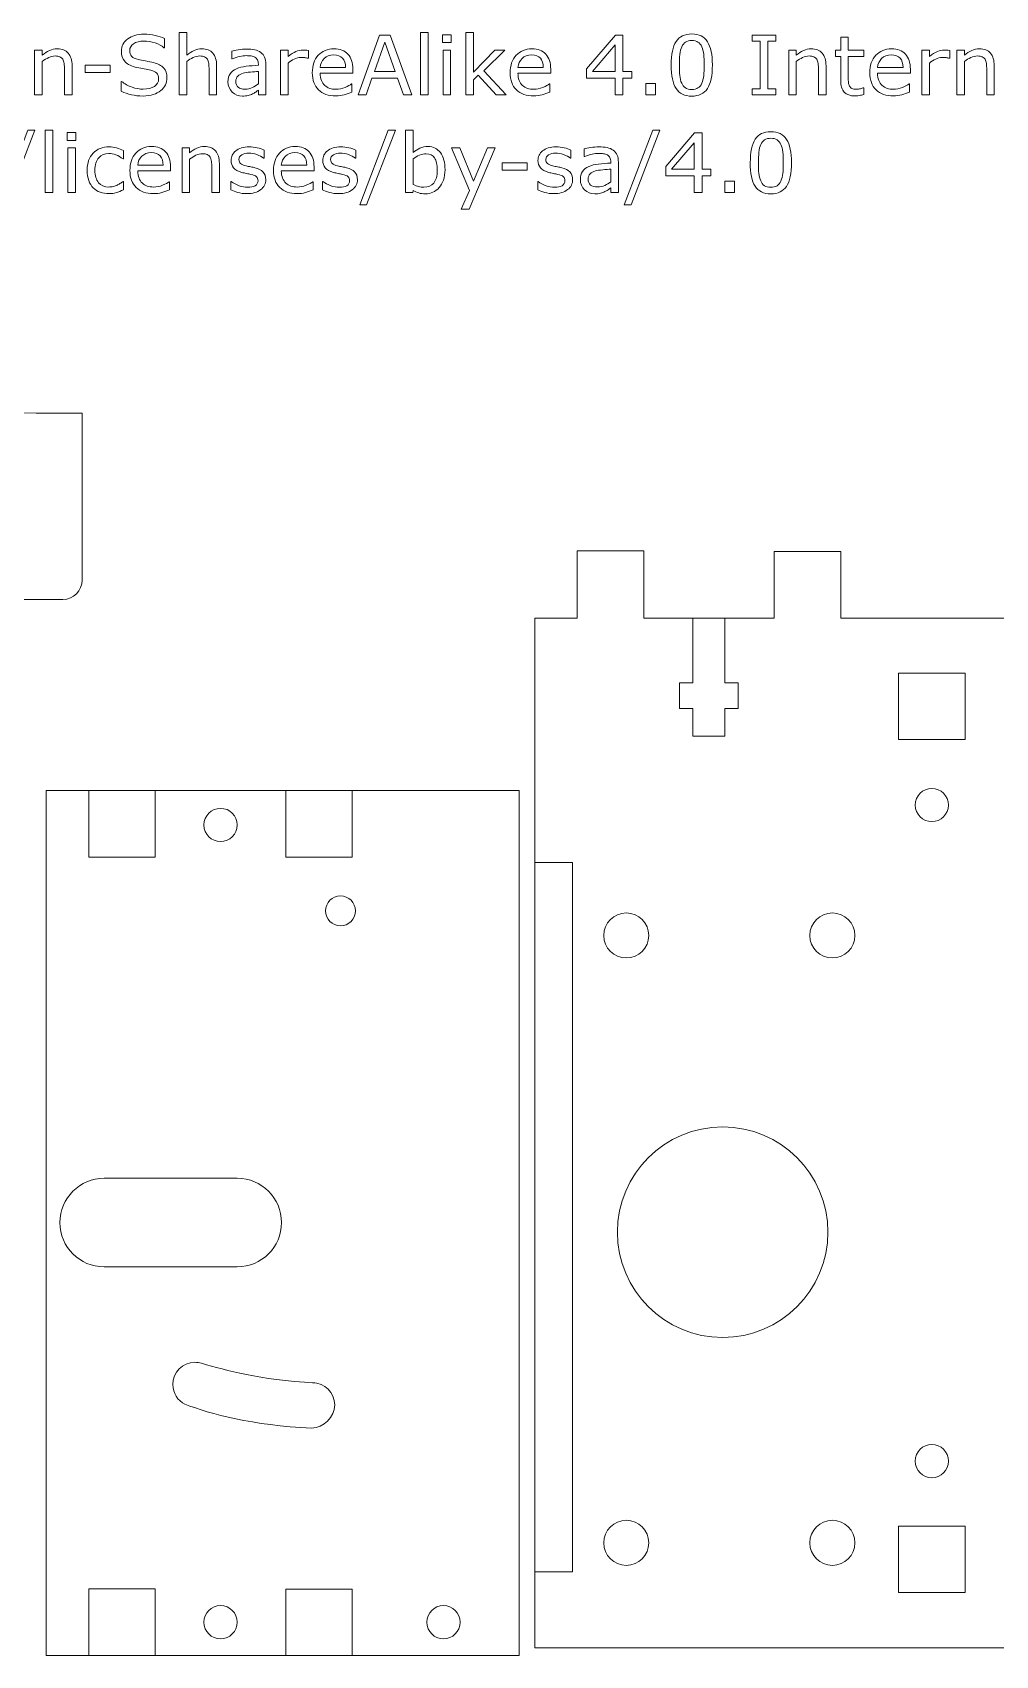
# Model space of a CAD drawing. Header units: inches. Extents: x -130 to 336, y 27 to 301.
# Drawn here: x -11.7 to 75.2, y 127.7 to 274.2 of the extents above; entities that cross this region are included whole.
import ezdxf

# ---------------------------------------------------------------- set-up
doc = ezdxf.new("R2010")
doc.units = ezdxf.units.IN
doc.header["$MEASUREMENT"] = 0
doc.layers.add('Layer 1', color=7, linetype='Continuous')
doc.layers.add('LAYER_1_0', color=7, linetype='Continuous')

# ---------------------------------------------------------------- blocks, each defined once
blk = doc.blocks.new('block 2')
at = {"layer": 'Layer 1', "color": 7, "lineweight": 5}
for points in [[(22.51, 268.53), (21.75, 268.53), (21.22, 270.03), (18.9, 270.03), (18.37, 268.53), (17.65, 268.53), (19.6, 273.92), (20.55, 273.92), (22.51, 268.53)], [(23.97, 268.53), (23.28, 268.53), (23.28, 274.16), (23.97, 274.16), (23.97, 268.53)], [(26.05, 273.25), (25.27, 273.25), (25.27, 273.95), (26.05, 273.95), (26.05, 273.25)], [(31.02, 268.53), (30.12, 268.53), (28.5, 270.3), (28.06, 269.88), (28.06, 268.53), (27.37, 268.53), (27.37, 274.16), (28.06, 274.16), (28.06, 270.57), (30.01, 272.58), (30.89, 272.58), (29, 270.71), (31.02, 268.53)], [(42.36, 270.05), (41.56, 270.05), (41.56, 268.53), (40.86, 268.53), (40.86, 270.05), (38.28, 270.05), (38.28, 270.88), (40.89, 273.92), (41.56, 273.92), (41.56, 270.64), (42.36, 270.64), (42.36, 270.05)], [(55.35, 268.53), (53.22, 268.53), (53.22, 269.08), (53.93, 269.08), (53.93, 273.37), (53.22, 273.37), (53.22, 273.92), (55.35, 273.92), (55.35, 273.37), (54.65, 273.37), (54.65, 269.08), (55.35, 269.08), (55.35, 268.53)], [(21, 270.65), (20.06, 273.29), (19.12, 270.65), (21, 270.65)], [(26, 268.53), (25.32, 268.53), (25.32, 272.58), (26, 272.58), (26, 268.53)], [(40.86, 270.64), (40.86, 273.04), (38.8, 270.64), (40.86, 270.64)], [(-4.71, 270.56), (-6.97, 270.56), (-6.97, 271.21), (-4.71, 271.21), (-4.71, 270.56)], [(44.49, 268.53), (43.63, 268.53), (43.63, 269.57), (44.49, 269.57), (44.49, 268.53)], [(-11.51, 265.34), (-14.1, 258.61), (-14.73, 258.61), (-12.15, 265.34), (-11.51, 265.34)], [(-9.9, 259.71), (-10.58, 259.71), (-10.58, 265.34), (-9.9, 265.34), (-9.9, 259.71)], [(-7.82, 264.43), (-8.59, 264.43), (-8.59, 265.13), (-7.82, 265.13), (-7.82, 264.43)], [(21.02, 265.34), (18.42, 258.61), (17.8, 258.61), (20.38, 265.34), (21.02, 265.34)], [(44.89, 265.34), (42.3, 258.61), (41.67, 258.61), (44.25, 265.34), (44.89, 265.34)], [(49.5, 261.23), (48.7, 261.23), (48.7, 259.71), (48, 259.71), (48, 261.23), (45.42, 261.23), (45.42, 262.06), (48.03, 265.1), (48.7, 265.1), (48.7, 261.82), (49.5, 261.82), (49.5, 261.23)], [(-7.86, 259.71), (-8.55, 259.71), (-8.55, 263.76), (-7.86, 263.76), (-7.86, 259.71)], [(30.04, 263.76), (27.67, 258.22), (26.96, 258.22), (27.7, 259.91), (26.09, 263.76), (26.83, 263.76), (28.07, 260.76), (29.33, 263.76), (30.04, 263.76)], [(48, 261.82), (48, 264.22), (45.93, 261.82), (48, 261.82)], [(32.92, 261.74), (30.66, 261.74), (30.66, 262.39), (32.92, 262.39), (32.92, 261.74)], [(51.63, 259.71), (50.77, 259.71), (50.77, 260.75), (51.63, 260.75), (51.63, 259.71)]]:
    blk.add_lwpolyline(points, dxfattribs=at)
for points, knots in [([(0.4, 270.06), (0.4, 269.86), (0.35, 269.65), (0.26, 269.44), (0.16, 269.24), (0.02, 269.06), (-0.15, 268.92), (-0.35, 268.77), (-0.57, 268.65), (-0.83, 268.56), (-1.08, 268.47), (-1.39, 268.43), (-1.75, 268.43), (-2.14, 268.43), (-2.49, 268.47), (-2.8, 268.54), (-3.11, 268.61), (-3.42, 268.72), (-3.74, 268.86), (-3.74, 268.86), (-3.74, 269.75), (-3.74, 269.75), (-3.74, 269.75), (-3.69, 269.75), (-3.69, 269.75), (-3.42, 269.53), (-3.11, 269.35), (-2.75, 269.23), (-2.4, 269.11), (-2.06, 269.05), (-1.75, 269.05), (-1.31, 269.05), (-0.96, 269.13), (-0.72, 269.3), (-0.47, 269.46), (-0.35, 269.69), (-0.35, 269.96), (-0.35, 270.2), (-0.41, 270.38), (-0.52, 270.49), (-0.64, 270.6), (-0.82, 270.69), (-1.05, 270.76), (-1.23, 270.8), (-1.43, 270.84), (-1.64, 270.87), (-1.85, 270.91), (-2.07, 270.95), (-2.31, 270.99), (-2.78, 271.1), (-3.14, 271.27), (-3.37, 271.51), (-3.6, 271.76), (-3.71, 272.08), (-3.71, 272.47), (-3.71, 272.92), (-3.52, 273.29), (-3.14, 273.58), (-2.76, 273.87), (-2.28, 274.01), (-1.69, 274.01), (-1.32, 274.01), (-0.97, 273.97), (-0.66, 273.9), (-0.34, 273.83), (-0.06, 273.74), (0.18, 273.63), (0.18, 273.63), (0.18, 272.79), (0.18, 272.79), (0.18, 272.79), (0.13, 272.79), (0.13, 272.79), (-0.07, 272.96), (-0.34, 273.1), (-0.67, 273.22), (-1.01, 273.33), (-1.35, 273.39), (-1.69, 273.39), (-2.08, 273.39), (-2.38, 273.31), (-2.61, 273.15), (-2.84, 272.99), (-2.96, 272.79), (-2.96, 272.54), (-2.96, 272.31), (-2.9, 272.14), (-2.79, 272.01), (-2.67, 271.88), (-2.47, 271.78), (-2.18, 271.72), (-2.03, 271.68), (-1.81, 271.64), (-1.52, 271.59), (-1.24, 271.55), (-1, 271.5), (-0.8, 271.45), (-0.4, 271.34), (-0.1, 271.18), (0.1, 270.97), (0.3, 270.75), (0.4, 270.45), (0.4, 270.06)], [0, 0, 0, 0, 1, 1, 1, 2, 2, 2, 3, 3, 3, 4, 4, 4, 5, 5, 5, 6, 6, 6, 7, 7, 7, 8, 8, 8, 9, 9, 9, 10, 10, 10, 11, 11, 11, 12, 12, 12, 13, 13, 13, 14, 14, 14, 15, 15, 15, 16, 16, 16, 17, 17, 17, 18, 18, 18, 19, 19, 19, 20, 20, 20, 21, 21, 21, 22, 22, 22, 23, 23, 23, 24, 24, 24, 25, 25, 25, 26, 26, 26, 27, 27, 27, 28, 28, 28, 29, 29, 29, 30, 30, 30, 31, 31, 31, 32, 32, 32, 33, 33, 33, 34, 34, 34, 34]), ([(4.88, 268.53), (4.88, 268.53), (4.2, 268.53), (4.2, 268.53), (4.2, 268.53), (4.2, 270.83), (4.2, 270.83), (4.2, 271.02), (4.19, 271.19), (4.17, 271.35), (4.14, 271.52), (4.11, 271.64), (4.05, 271.74), (3.99, 271.84), (3.9, 271.91), (3.79, 271.96), (3.68, 272.01), (3.53, 272.04), (3.35, 272.04), (3.17, 272.04), (2.97, 271.99), (2.77, 271.9), (2.57, 271.81), (2.38, 271.69), (2.19, 271.55), (2.19, 271.55), (2.19, 268.53), (2.19, 268.53), (2.19, 268.53), (1.51, 268.53), (1.51, 268.53), (1.51, 268.53), (1.51, 274.16), (1.51, 274.16), (1.51, 274.16), (2.19, 274.16), (2.19, 274.16), (2.19, 274.16), (2.19, 272.12), (2.19, 272.12), (2.4, 272.3), (2.62, 272.44), (2.85, 272.54), (3.07, 272.64), (3.31, 272.69), (3.54, 272.69), (3.98, 272.69), (4.31, 272.55), (4.54, 272.29), (4.77, 272.03), (4.88, 271.65), (4.88, 271.15), (4.88, 271.15), (4.88, 268.53), (4.88, 268.53)], [0, 0, 0, 0, 1, 1, 1, 2, 2, 2, 3, 3, 3, 4, 4, 4, 5, 5, 5, 6, 6, 6, 7, 7, 7, 8, 8, 8, 9, 9, 9, 10, 10, 10, 11, 11, 11, 12, 12, 12, 13, 13, 13, 14, 14, 14, 15, 15, 15, 16, 16, 16, 17, 17, 17, 18, 18, 18, 18]), ([(49.63, 271.23), (49.63, 270.26), (49.48, 269.55), (49.18, 269.1), (48.88, 268.65), (48.41, 268.42), (47.77, 268.42), (47.13, 268.42), (46.65, 268.65), (46.36, 269.11), (46.06, 269.57), (45.91, 270.27), (45.91, 271.22), (45.91, 272.18), (46.06, 272.89), (46.36, 273.35), (46.66, 273.8), (47.13, 274.03), (47.77, 274.03), (48.42, 274.03), (48.89, 273.8), (49.19, 273.33), (49.49, 272.87), (49.63, 272.17), (49.63, 271.23)], [0, 0, 0, 0, 1, 1, 1, 2, 2, 2, 3, 3, 3, 4, 4, 4, 5, 5, 5, 6, 6, 6, 7, 7, 7, 8, 8, 8, 8]), ([(-8.16, 268.53), (-8.16, 268.53), (-8.85, 268.53), (-8.85, 268.53), (-8.85, 268.53), (-8.85, 270.83), (-8.85, 270.83), (-8.85, 271.02), (-8.86, 271.19), (-8.88, 271.35), (-8.9, 271.52), (-8.94, 271.64), (-9, 271.74), (-9.06, 271.84), (-9.14, 271.91), (-9.26, 271.96), (-9.37, 272.01), (-9.51, 272.04), (-9.69, 272.04), (-9.88, 272.04), (-10.07, 271.99), (-10.27, 271.9), (-10.47, 271.81), (-10.67, 271.69), (-10.85, 271.55), (-10.85, 271.55), (-10.85, 268.53), (-10.85, 268.53), (-10.85, 268.53), (-11.54, 268.53), (-11.54, 268.53), (-11.54, 268.53), (-11.54, 272.58), (-11.54, 272.58), (-11.54, 272.58), (-10.85, 272.58), (-10.85, 272.58), (-10.85, 272.58), (-10.85, 272.12), (-10.85, 272.12), (-10.64, 272.3), (-10.42, 272.44), (-10.2, 272.54), (-9.97, 272.64), (-9.74, 272.69), (-9.5, 272.69), (-9.06, 272.69), (-8.73, 272.55), (-8.5, 272.29), (-8.28, 272.03), (-8.16, 271.65), (-8.16, 271.15), (-8.16, 271.15), (-8.16, 268.53), (-8.16, 268.53)], [0, 0, 0, 0, 1, 1, 1, 2, 2, 2, 3, 3, 3, 4, 4, 4, 5, 5, 5, 6, 6, 6, 7, 7, 7, 8, 8, 8, 9, 9, 9, 10, 10, 10, 11, 11, 11, 12, 12, 12, 13, 13, 13, 14, 14, 14, 15, 15, 15, 16, 16, 16, 17, 17, 17, 18, 18, 18, 18]), ([(9.34, 268.53), (9.34, 268.53), (8.65, 268.53), (8.65, 268.53), (8.65, 268.53), (8.65, 268.96), (8.65, 268.96), (8.59, 268.92), (8.51, 268.86), (8.41, 268.79), (8.31, 268.72), (8.21, 268.66), (8.11, 268.62), (8, 268.56), (7.87, 268.51), (7.73, 268.48), (7.58, 268.44), (7.41, 268.42), (7.21, 268.42), (6.85, 268.42), (6.54, 268.54), (6.29, 268.78), (6.04, 269.02), (5.91, 269.33), (5.91, 269.7), (5.91, 270.01), (5.98, 270.26), (6.11, 270.44), (6.24, 270.63), (6.42, 270.78), (6.67, 270.89), (6.91, 271), (7.21, 271.07), (7.55, 271.11), (7.89, 271.15), (8.26, 271.18), (8.65, 271.2), (8.65, 271.2), (8.65, 271.3), (8.65, 271.3), (8.65, 271.46), (8.63, 271.59), (8.57, 271.69), (8.52, 271.79), (8.44, 271.87), (8.34, 271.93), (8.24, 271.98), (8.13, 272.02), (7.99, 272.04), (7.86, 272.06), (7.72, 272.07), (7.57, 272.07), (7.39, 272.07), (7.2, 272.05), (6.98, 272), (6.76, 271.95), (6.53, 271.88), (6.3, 271.79), (6.3, 271.79), (6.26, 271.79), (6.26, 271.79), (6.26, 271.79), (6.26, 272.48), (6.26, 272.48), (6.4, 272.52), (6.59, 272.56), (6.84, 272.6), (7.09, 272.64), (7.34, 272.66), (7.58, 272.66), (7.86, 272.66), (8.11, 272.64), (8.32, 272.59), (8.53, 272.55), (8.72, 272.47), (8.87, 272.35), (9.02, 272.24), (9.14, 272.1), (9.22, 271.92), (9.3, 271.75), (9.34, 271.53), (9.34, 271.27), (9.34, 271.27), (9.34, 268.53), (9.34, 268.53)], [0, 0, 0, 0, 1, 1, 1, 2, 2, 2, 3, 3, 3, 4, 4, 4, 5, 5, 5, 6, 6, 6, 7, 7, 7, 8, 8, 8, 9, 9, 9, 10, 10, 10, 11, 11, 11, 12, 12, 12, 13, 13, 13, 14, 14, 14, 15, 15, 15, 16, 16, 16, 17, 17, 17, 18, 18, 18, 19, 19, 19, 20, 20, 20, 21, 21, 21, 22, 22, 22, 23, 23, 23, 24, 24, 24, 25, 25, 25, 26, 26, 26, 27, 27, 27, 28, 28, 28, 28]), ([(13.17, 271.84), (13.17, 271.84), (13.13, 271.84), (13.13, 271.84), (13.03, 271.86), (12.93, 271.88), (12.84, 271.89), (12.74, 271.9), (12.63, 271.9), (12.5, 271.9), (12.29, 271.9), (12.09, 271.86), (11.89, 271.76), (11.7, 271.67), (11.51, 271.55), (11.33, 271.4), (11.33, 271.4), (11.33, 268.53), (11.33, 268.53), (11.33, 268.53), (10.65, 268.53), (10.65, 268.53), (10.65, 268.53), (10.65, 272.58), (10.65, 272.58), (10.65, 272.58), (11.33, 272.58), (11.33, 272.58), (11.33, 272.58), (11.33, 271.98), (11.33, 271.98), (11.6, 272.2), (11.84, 272.35), (12.04, 272.44), (12.25, 272.53), (12.46, 272.58), (12.68, 272.58), (12.79, 272.58), (12.88, 272.57), (12.93, 272.57), (12.98, 272.56), (13.06, 272.55), (13.17, 272.53), (13.17, 272.53), (13.17, 271.84), (13.17, 271.84)], [0, 0, 0, 0, 1, 1, 1, 2, 2, 2, 3, 3, 3, 4, 4, 4, 5, 5, 5, 6, 6, 6, 7, 7, 7, 8, 8, 8, 9, 9, 9, 10, 10, 10, 11, 11, 11, 12, 12, 12, 13, 13, 13, 14, 14, 14, 15, 15, 15, 15]), ([(17.18, 270.49), (17.18, 270.49), (14.23, 270.49), (14.23, 270.49), (14.23, 270.24), (14.26, 270.03), (14.34, 269.84), (14.41, 269.66), (14.51, 269.5), (14.64, 269.39), (14.77, 269.27), (14.92, 269.18), (15.09, 269.12), (15.26, 269.07), (15.45, 269.04), (15.65, 269.04), (15.93, 269.04), (16.2, 269.09), (16.48, 269.2), (16.75, 269.31), (16.95, 269.42), (17.07, 269.52), (17.07, 269.52), (17.1, 269.52), (17.1, 269.52), (17.1, 269.52), (17.1, 268.78), (17.1, 268.78), (16.87, 268.69), (16.64, 268.6), (16.4, 268.54), (16.16, 268.47), (15.91, 268.44), (15.65, 268.44), (14.98, 268.44), (14.46, 268.62), (14.08, 268.99), (13.71, 269.35), (13.52, 269.86), (13.52, 270.53), (13.52, 271.19), (13.7, 271.72), (14.06, 272.1), (14.42, 272.49), (14.89, 272.69), (15.48, 272.69), (16.02, 272.69), (16.44, 272.53), (16.74, 272.21), (17.03, 271.89), (17.18, 271.44), (17.18, 270.86), (17.18, 270.86), (17.18, 270.49), (17.18, 270.49)], [0, 0, 0, 0, 1, 1, 1, 2, 2, 2, 3, 3, 3, 4, 4, 4, 5, 5, 5, 6, 6, 6, 7, 7, 7, 8, 8, 8, 9, 9, 9, 10, 10, 10, 11, 11, 11, 12, 12, 12, 13, 13, 13, 14, 14, 14, 15, 15, 15, 16, 16, 16, 17, 17, 17, 18, 18, 18, 18]), ([(35.04, 270.49), (35.04, 270.49), (32.08, 270.49), (32.08, 270.49), (32.08, 270.24), (32.12, 270.03), (32.19, 269.84), (32.27, 269.66), (32.37, 269.5), (32.5, 269.39), (32.62, 269.27), (32.77, 269.18), (32.94, 269.12), (33.11, 269.07), (33.3, 269.04), (33.51, 269.04), (33.78, 269.04), (34.06, 269.09), (34.33, 269.2), (34.61, 269.31), (34.81, 269.42), (34.92, 269.52), (34.92, 269.52), (34.96, 269.52), (34.96, 269.52), (34.96, 269.52), (34.96, 268.78), (34.96, 268.78), (34.73, 268.69), (34.5, 268.6), (34.26, 268.54), (34.02, 268.47), (33.77, 268.44), (33.51, 268.44), (32.84, 268.44), (32.31, 268.62), (31.94, 268.99), (31.56, 269.35), (31.38, 269.86), (31.38, 270.53), (31.38, 271.19), (31.56, 271.72), (31.92, 272.1), (32.28, 272.49), (32.75, 272.69), (33.34, 272.69), (33.88, 272.69), (34.3, 272.53), (34.59, 272.21), (34.89, 271.89), (35.04, 271.44), (35.04, 270.86), (35.04, 270.86), (35.04, 270.49), (35.04, 270.49)], [0, 0, 0, 0, 1, 1, 1, 2, 2, 2, 3, 3, 3, 4, 4, 4, 5, 5, 5, 6, 6, 6, 7, 7, 7, 8, 8, 8, 9, 9, 9, 10, 10, 10, 11, 11, 11, 12, 12, 12, 13, 13, 13, 14, 14, 14, 15, 15, 15, 16, 16, 16, 17, 17, 17, 18, 18, 18, 18]), ([(48.68, 269.58), (48.76, 269.78), (48.82, 270.01), (48.85, 270.27), (48.88, 270.54), (48.9, 270.86), (48.9, 271.23), (48.9, 271.6), (48.88, 271.92), (48.85, 272.19), (48.82, 272.46), (48.76, 272.69), (48.68, 272.87), (48.59, 273.06), (48.48, 273.2), (48.33, 273.29), (48.19, 273.39), (48, 273.44), (47.77, 273.44), (47.55, 273.44), (47.36, 273.39), (47.21, 273.29), (47.06, 273.2), (46.95, 273.06), (46.86, 272.87), (46.78, 272.69), (46.72, 272.46), (46.69, 272.17), (46.66, 271.88), (46.65, 271.56), (46.65, 271.22), (46.65, 270.84), (46.66, 270.53), (46.69, 270.28), (46.71, 270.02), (46.77, 269.8), (46.86, 269.59), (46.94, 269.41), (47.05, 269.26), (47.19, 269.16), (47.34, 269.06), (47.53, 269.02), (47.77, 269.02), (48, 269.02), (48.19, 269.06), (48.33, 269.16), (48.48, 269.25), (48.6, 269.39), (48.68, 269.58)], [0, 0, 0, 0, 1, 1, 1, 2, 2, 2, 3, 3, 3, 4, 4, 4, 5, 5, 5, 6, 6, 6, 7, 7, 7, 8, 8, 8, 9, 9, 9, 10, 10, 10, 11, 11, 11, 12, 12, 12, 13, 13, 13, 14, 14, 14, 15, 15, 15, 16, 16, 16, 16]), ([(59.89, 268.53), (59.89, 268.53), (59.21, 268.53), (59.21, 268.53), (59.21, 268.53), (59.21, 270.83), (59.21, 270.83), (59.21, 271.02), (59.2, 271.19), (59.18, 271.35), (59.15, 271.52), (59.11, 271.64), (59.06, 271.74), (59, 271.84), (58.91, 271.91), (58.8, 271.96), (58.69, 272.01), (58.54, 272.04), (58.36, 272.04), (58.17, 272.04), (57.98, 271.99), (57.78, 271.9), (57.58, 271.81), (57.39, 271.69), (57.2, 271.55), (57.2, 271.55), (57.2, 268.53), (57.2, 268.53), (57.2, 268.53), (56.52, 268.53), (56.52, 268.53), (56.52, 268.53), (56.52, 272.58), (56.52, 272.58), (56.52, 272.58), (57.2, 272.58), (57.2, 272.58), (57.2, 272.58), (57.2, 272.12), (57.2, 272.12), (57.41, 272.3), (57.63, 272.44), (57.86, 272.54), (58.08, 272.64), (58.32, 272.69), (58.55, 272.69), (58.99, 272.69), (59.32, 272.55), (59.55, 272.29), (59.78, 272.03), (59.89, 271.65), (59.89, 271.15), (59.89, 271.15), (59.89, 268.53), (59.89, 268.53)], [0, 0, 0, 0, 1, 1, 1, 2, 2, 2, 3, 3, 3, 4, 4, 4, 5, 5, 5, 6, 6, 6, 7, 7, 7, 8, 8, 8, 9, 9, 9, 10, 10, 10, 11, 11, 11, 12, 12, 12, 13, 13, 13, 14, 14, 14, 15, 15, 15, 16, 16, 16, 17, 17, 17, 18, 18, 18, 18]), ([(63.3, 268.56), (63.17, 268.52), (63.03, 268.5), (62.88, 268.47), (62.73, 268.45), (62.6, 268.44), (62.48, 268.44), (62.07, 268.44), (61.75, 268.55), (61.54, 268.78), (61.32, 269), (61.22, 269.36), (61.22, 269.85), (61.22, 269.85), (61.22, 272), (61.22, 272), (61.22, 272), (60.75, 272), (60.75, 272), (60.75, 272), (60.75, 272.58), (60.75, 272.58), (60.75, 272.58), (61.22, 272.58), (61.22, 272.58), (61.22, 272.58), (61.22, 273.73), (61.22, 273.73), (61.22, 273.73), (61.9, 273.73), (61.9, 273.73), (61.9, 273.73), (61.9, 272.58), (61.9, 272.58), (61.9, 272.58), (63.3, 272.58), (63.3, 272.58), (63.3, 272.58), (63.3, 272), (63.3, 272), (63.3, 272), (61.9, 272), (61.9, 272), (61.9, 272), (61.9, 270.15), (61.9, 270.15), (61.9, 269.94), (61.9, 269.77), (61.91, 269.65), (61.92, 269.53), (61.96, 269.42), (62.02, 269.32), (62.07, 269.22), (62.14, 269.15), (62.23, 269.1), (62.33, 269.06), (62.47, 269.04), (62.66, 269.04), (62.77, 269.04), (62.88, 269.05), (63, 269.09), (63.12, 269.12), (63.21, 269.15), (63.26, 269.17), (63.26, 269.17), (63.3, 269.17), (63.3, 269.17), (63.3, 269.17), (63.3, 268.56), (63.3, 268.56)], [0, 0, 0, 0, 1, 1, 1, 2, 2, 2, 3, 3, 3, 4, 4, 4, 5, 5, 5, 6, 6, 6, 7, 7, 7, 8, 8, 8, 9, 9, 9, 10, 10, 10, 11, 11, 11, 12, 12, 12, 13, 13, 13, 14, 14, 14, 15, 15, 15, 16, 16, 16, 17, 17, 17, 18, 18, 18, 19, 19, 19, 20, 20, 20, 21, 21, 21, 22, 22, 22, 23, 23, 23, 23]), ([(67.5, 270.49), (67.5, 270.49), (64.54, 270.49), (64.54, 270.49), (64.54, 270.24), (64.58, 270.03), (64.65, 269.84), (64.73, 269.66), (64.83, 269.5), (64.96, 269.39), (65.08, 269.27), (65.23, 269.18), (65.4, 269.12), (65.58, 269.07), (65.76, 269.04), (65.97, 269.04), (66.24, 269.04), (66.52, 269.09), (66.79, 269.2), (67.07, 269.31), (67.27, 269.42), (67.39, 269.52), (67.39, 269.52), (67.42, 269.52), (67.42, 269.52), (67.42, 269.52), (67.42, 268.78), (67.42, 268.78), (67.19, 268.69), (66.96, 268.6), (66.72, 268.54), (66.48, 268.47), (66.23, 268.44), (65.97, 268.44), (65.3, 268.44), (64.78, 268.62), (64.4, 268.99), (64.03, 269.35), (63.84, 269.86), (63.84, 270.53), (63.84, 271.19), (64.02, 271.72), (64.38, 272.1), (64.74, 272.49), (65.21, 272.69), (65.8, 272.69), (66.34, 272.69), (66.76, 272.53), (67.06, 272.21), (67.35, 271.89), (67.5, 271.44), (67.5, 270.86), (67.5, 270.86), (67.5, 270.49), (67.5, 270.49)], [0, 0, 0, 0, 1, 1, 1, 2, 2, 2, 3, 3, 3, 4, 4, 4, 5, 5, 5, 6, 6, 6, 7, 7, 7, 8, 8, 8, 9, 9, 9, 10, 10, 10, 11, 11, 11, 12, 12, 12, 13, 13, 13, 14, 14, 14, 15, 15, 15, 16, 16, 16, 17, 17, 17, 18, 18, 18, 18]), ([(71.06, 271.84), (71.06, 271.84), (71.03, 271.84), (71.03, 271.84), (70.92, 271.86), (70.83, 271.88), (70.73, 271.89), (70.64, 271.9), (70.52, 271.9), (70.39, 271.9), (70.18, 271.9), (69.98, 271.86), (69.79, 271.76), (69.59, 271.67), (69.4, 271.55), (69.22, 271.4), (69.22, 271.4), (69.22, 268.53), (69.22, 268.53), (69.22, 268.53), (68.54, 268.53), (68.54, 268.53), (68.54, 268.53), (68.54, 272.58), (68.54, 272.58), (68.54, 272.58), (69.22, 272.58), (69.22, 272.58), (69.22, 272.58), (69.22, 271.98), (69.22, 271.98), (69.49, 272.2), (69.73, 272.35), (69.94, 272.44), (70.14, 272.53), (70.35, 272.58), (70.57, 272.58), (70.69, 272.58), (70.77, 272.57), (70.82, 272.57), (70.88, 272.56), (70.96, 272.55), (71.06, 272.53), (71.06, 272.53), (71.06, 271.84), (71.06, 271.84)], [0, 0, 0, 0, 1, 1, 1, 2, 2, 2, 3, 3, 3, 4, 4, 4, 5, 5, 5, 6, 6, 6, 7, 7, 7, 8, 8, 8, 9, 9, 9, 10, 10, 10, 11, 11, 11, 12, 12, 12, 13, 13, 13, 14, 14, 14, 15, 15, 15, 15]), ([(75.07, 268.53), (75.07, 268.53), (74.39, 268.53), (74.39, 268.53), (74.39, 268.53), (74.39, 270.83), (74.39, 270.83), (74.39, 271.02), (74.38, 271.19), (74.36, 271.35), (74.34, 271.52), (74.3, 271.64), (74.24, 271.74), (74.18, 271.84), (74.09, 271.91), (73.98, 271.96), (73.87, 272.01), (73.72, 272.04), (73.54, 272.04), (73.36, 272.04), (73.16, 271.99), (72.96, 271.9), (72.76, 271.81), (72.57, 271.69), (72.38, 271.55), (72.38, 271.55), (72.38, 268.53), (72.38, 268.53), (72.38, 268.53), (71.7, 268.53), (71.7, 268.53), (71.7, 268.53), (71.7, 272.58), (71.7, 272.58), (71.7, 272.58), (72.38, 272.58), (72.38, 272.58), (72.38, 272.58), (72.38, 272.12), (72.38, 272.12), (72.59, 272.3), (72.81, 272.44), (73.04, 272.54), (73.27, 272.64), (73.5, 272.69), (73.74, 272.69), (74.17, 272.69), (74.5, 272.55), (74.73, 272.29), (74.96, 272.03), (75.07, 271.65), (75.07, 271.15), (75.07, 271.15), (75.07, 268.53), (75.07, 268.53)], [0, 0, 0, 0, 1, 1, 1, 2, 2, 2, 3, 3, 3, 4, 4, 4, 5, 5, 5, 6, 6, 6, 7, 7, 7, 8, 8, 8, 9, 9, 9, 10, 10, 10, 11, 11, 11, 12, 12, 12, 13, 13, 13, 14, 14, 14, 15, 15, 15, 16, 16, 16, 17, 17, 17, 18, 18, 18, 18]), ([(16.52, 271.01), (16.52, 271.37), (16.43, 271.65), (16.25, 271.84), (16.08, 272.04), (15.81, 272.13), (15.45, 272.13), (15.09, 272.13), (14.8, 272.03), (14.59, 271.81), (14.38, 271.6), (14.26, 271.33), (14.23, 271.01), (14.23, 271.01), (16.52, 271.01), (16.52, 271.01)], [0, 0, 0, 0, 1, 1, 1, 2, 2, 2, 3, 3, 3, 4, 4, 4, 5, 5, 5, 5]), ([(34.37, 271.01), (34.37, 271.37), (34.28, 271.65), (34.11, 271.84), (33.93, 272.04), (33.67, 272.13), (33.31, 272.13), (32.95, 272.13), (32.66, 272.03), (32.45, 271.81), (32.23, 271.6), (32.11, 271.33), (32.08, 271.01), (32.08, 271.01), (34.37, 271.01), (34.37, 271.01)], [0, 0, 0, 0, 1, 1, 1, 2, 2, 2, 3, 3, 3, 4, 4, 4, 5, 5, 5, 5]), ([(66.84, 271.01), (66.83, 271.37), (66.75, 271.65), (66.57, 271.84), (66.39, 272.04), (66.13, 272.13), (65.77, 272.13), (65.41, 272.13), (65.12, 272.03), (64.91, 271.81), (64.69, 271.6), (64.57, 271.33), (64.54, 271.01), (64.54, 271.01), (66.84, 271.01), (66.84, 271.01)], [0, 0, 0, 0, 1, 1, 1, 2, 2, 2, 3, 3, 3, 4, 4, 4, 5, 5, 5, 5]), ([(8.65, 269.52), (8.65, 269.52), (8.65, 270.65), (8.65, 270.65), (8.45, 270.63), (8.21, 270.62), (7.93, 270.59), (7.65, 270.57), (7.43, 270.53), (7.27, 270.49), (7.07, 270.43), (6.91, 270.35), (6.8, 270.23), (6.68, 270.11), (6.62, 269.95), (6.62, 269.75), (6.62, 269.51), (6.68, 269.34), (6.82, 269.22), (6.96, 269.11), (7.17, 269.05), (7.46, 269.05), (7.7, 269.05), (7.91, 269.09), (8.11, 269.19), (8.31, 269.28), (8.49, 269.39), (8.65, 269.52)], [0, 0, 0, 0, 1, 1, 1, 2, 2, 2, 3, 3, 3, 4, 4, 4, 5, 5, 5, 6, 6, 6, 7, 7, 7, 8, 8, 8, 9, 9, 9, 9]), ([(25.5, 261.76), (25.5, 261.43), (25.46, 261.12), (25.36, 260.85), (25.27, 260.58), (25.14, 260.36), (24.98, 260.17), (24.8, 259.98), (24.62, 259.84), (24.41, 259.74), (24.21, 259.65), (23.98, 259.6), (23.73, 259.6), (23.5, 259.6), (23.3, 259.63), (23.13, 259.68), (22.96, 259.74), (22.79, 259.81), (22.63, 259.9), (22.63, 259.9), (22.58, 259.71), (22.58, 259.71), (22.58, 259.71), (21.94, 259.71), (21.94, 259.71), (21.94, 259.71), (21.94, 265.34), (21.94, 265.34), (21.94, 265.34), (22.63, 265.34), (22.63, 265.34), (22.63, 265.34), (22.63, 263.33), (22.63, 263.33), (22.82, 263.49), (23.02, 263.62), (23.23, 263.72), (23.45, 263.82), (23.69, 263.87), (23.96, 263.87), (24.44, 263.87), (24.81, 263.68), (25.09, 263.32), (25.37, 262.95), (25.5, 262.43), (25.5, 261.76)], [0, 0, 0, 0, 1, 1, 1, 2, 2, 2, 3, 3, 3, 4, 4, 4, 5, 5, 5, 6, 6, 6, 7, 7, 7, 8, 8, 8, 9, 9, 9, 10, 10, 10, 11, 11, 11, 12, 12, 12, 13, 13, 13, 14, 14, 14, 15, 15, 15, 15]), ([(56.77, 262.41), (56.77, 261.44), (56.62, 260.73), (56.32, 260.28), (56.02, 259.83), (55.55, 259.6), (54.91, 259.6), (54.26, 259.6), (53.79, 259.83), (53.49, 260.29), (53.19, 260.75), (53.05, 261.45), (53.05, 262.4), (53.05, 263.36), (53.2, 264.07), (53.5, 264.53), (53.8, 264.98), (54.27, 265.21), (54.91, 265.21), (55.55, 265.21), (56.03, 264.98), (56.33, 264.51), (56.62, 264.05), (56.77, 263.35), (56.77, 262.41)], [0, 0, 0, 0, 1, 1, 1, 2, 2, 2, 3, 3, 3, 4, 4, 4, 5, 5, 5, 6, 6, 6, 7, 7, 7, 8, 8, 8, 8]), ([(-3.53, 259.97), (-3.75, 259.86), (-3.97, 259.77), (-4.17, 259.71), (-4.38, 259.65), (-4.59, 259.62), (-4.82, 259.62), (-5.11, 259.62), (-5.38, 259.67), (-5.62, 259.75), (-5.87, 259.84), (-6.08, 259.97), (-6.25, 260.14), (-6.42, 260.31), (-6.56, 260.53), (-6.66, 260.8), (-6.75, 261.06), (-6.8, 261.37), (-6.8, 261.73), (-6.8, 262.39), (-6.62, 262.9), (-6.26, 263.28), (-5.9, 263.66), (-5.42, 263.84), (-4.82, 263.84), (-4.59, 263.84), (-4.36, 263.81), (-4.14, 263.75), (-3.92, 263.68), (-3.71, 263.6), (-3.53, 263.51), (-3.53, 263.51), (-3.53, 262.75), (-3.53, 262.75), (-3.53, 262.75), (-3.56, 262.75), (-3.56, 262.75), (-3.77, 262.91), (-3.98, 263.04), (-4.2, 263.12), (-4.42, 263.21), (-4.64, 263.25), (-4.85, 263.25), (-5.24, 263.25), (-5.54, 263.12), (-5.76, 262.86), (-5.98, 262.6), (-6.1, 262.23), (-6.1, 261.73), (-6.1, 261.24), (-5.99, 260.87), (-5.77, 260.61), (-5.55, 260.35), (-5.24, 260.22), (-4.85, 260.22), (-4.71, 260.22), (-4.57, 260.24), (-4.43, 260.27), (-4.29, 260.31), (-4.16, 260.35), (-4.05, 260.41), (-3.95, 260.46), (-3.86, 260.51), (-3.77, 260.57), (-3.68, 260.63), (-3.61, 260.67), (-3.56, 260.71), (-3.56, 260.71), (-3.53, 260.71), (-3.53, 260.71), (-3.53, 260.71), (-3.53, 259.97), (-3.53, 259.97)], [0, 0, 0, 0, 1, 1, 1, 2, 2, 2, 3, 3, 3, 4, 4, 4, 5, 5, 5, 6, 6, 6, 7, 7, 7, 8, 8, 8, 9, 9, 9, 10, 10, 10, 11, 11, 11, 12, 12, 12, 13, 13, 13, 14, 14, 14, 15, 15, 15, 16, 16, 16, 17, 17, 17, 18, 18, 18, 19, 19, 19, 20, 20, 20, 21, 21, 21, 22, 22, 22, 23, 23, 23, 24, 24, 24, 24]), ([(0.72, 261.67), (0.72, 261.67), (-2.24, 261.67), (-2.24, 261.67), (-2.24, 261.42), (-2.2, 261.21), (-2.12, 261.02), (-2.05, 260.84), (-1.95, 260.68), (-1.82, 260.57), (-1.69, 260.45), (-1.55, 260.36), (-1.38, 260.3), (-1.2, 260.25), (-1.02, 260.22), (-0.81, 260.22), (-0.54, 260.22), (-0.26, 260.27), (0.01, 260.38), (0.29, 260.49), (0.49, 260.6), (0.6, 260.7), (0.6, 260.7), (0.64, 260.7), (0.64, 260.7), (0.64, 260.7), (0.64, 259.96), (0.64, 259.96), (0.41, 259.87), (0.18, 259.79), (-0.06, 259.72), (-0.3, 259.66), (-0.55, 259.62), (-0.81, 259.62), (-1.48, 259.62), (-2, 259.8), (-2.38, 260.17), (-2.75, 260.53), (-2.94, 261.04), (-2.94, 261.71), (-2.94, 262.37), (-2.76, 262.9), (-2.4, 263.28), (-2.04, 263.67), (-1.57, 263.87), (-0.98, 263.87), (-0.44, 263.87), (-0.02, 263.71), (0.28, 263.39), (0.57, 263.07), (0.72, 262.62), (0.72, 262.04), (0.72, 262.04), (0.72, 261.67), (0.72, 261.67)], [0, 0, 0, 0, 1, 1, 1, 2, 2, 2, 3, 3, 3, 4, 4, 4, 5, 5, 5, 6, 6, 6, 7, 7, 7, 8, 8, 8, 9, 9, 9, 10, 10, 10, 11, 11, 11, 12, 12, 12, 13, 13, 13, 14, 14, 14, 15, 15, 15, 16, 16, 16, 17, 17, 17, 18, 18, 18, 18]), ([(5.13, 259.71), (5.13, 259.71), (4.45, 259.71), (4.45, 259.71), (4.45, 259.71), (4.45, 262.01), (4.45, 262.01), (4.45, 262.2), (4.44, 262.37), (4.42, 262.53), (4.39, 262.7), (4.35, 262.82), (4.3, 262.92), (4.24, 263.02), (4.15, 263.09), (4.04, 263.14), (3.93, 263.19), (3.78, 263.22), (3.6, 263.22), (3.41, 263.22), (3.22, 263.17), (3.02, 263.08), (2.82, 262.99), (2.63, 262.87), (2.44, 262.73), (2.44, 262.73), (2.44, 259.71), (2.44, 259.71), (2.44, 259.71), (1.76, 259.71), (1.76, 259.71), (1.76, 259.71), (1.76, 263.76), (1.76, 263.76), (1.76, 263.76), (2.44, 263.76), (2.44, 263.76), (2.44, 263.76), (2.44, 263.31), (2.44, 263.31), (2.65, 263.48), (2.87, 263.62), (3.1, 263.72), (3.32, 263.82), (3.56, 263.87), (3.79, 263.87), (4.23, 263.87), (4.56, 263.74), (4.79, 263.47), (5.02, 263.21), (5.13, 262.83), (5.13, 262.34), (5.13, 262.34), (5.13, 259.71), (5.13, 259.71)], [0, 0, 0, 0, 1, 1, 1, 2, 2, 2, 3, 3, 3, 4, 4, 4, 5, 5, 5, 6, 6, 6, 7, 7, 7, 8, 8, 8, 9, 9, 9, 10, 10, 10, 11, 11, 11, 12, 12, 12, 13, 13, 13, 14, 14, 14, 15, 15, 15, 16, 16, 16, 17, 17, 17, 18, 18, 18, 18]), ([(9.32, 260.88), (9.32, 260.51), (9.17, 260.21), (8.87, 259.98), (8.56, 259.74), (8.15, 259.62), (7.62, 259.62), (7.32, 259.62), (7.05, 259.66), (6.8, 259.73), (6.55, 259.8), (6.34, 259.88), (6.17, 259.96), (6.17, 259.96), (6.17, 260.72), (6.17, 260.72), (6.17, 260.72), (6.21, 260.72), (6.21, 260.72), (6.42, 260.56), (6.66, 260.43), (6.92, 260.34), (7.18, 260.24), (7.43, 260.2), (7.67, 260.2), (7.97, 260.2), (8.2, 260.24), (8.37, 260.34), (8.53, 260.44), (8.62, 260.59), (8.62, 260.79), (8.62, 260.95), (8.57, 261.07), (8.48, 261.15), (8.39, 261.24), (8.22, 261.31), (7.96, 261.36), (7.86, 261.39), (7.74, 261.41), (7.58, 261.44), (7.43, 261.47), (7.29, 261.5), (7.16, 261.53), (6.81, 261.63), (6.56, 261.76), (6.41, 261.95), (6.27, 262.13), (6.19, 262.35), (6.19, 262.62), (6.19, 262.78), (6.23, 262.94), (6.3, 263.08), (6.36, 263.23), (6.47, 263.36), (6.61, 263.48), (6.74, 263.59), (6.91, 263.68), (7.12, 263.75), (7.33, 263.81), (7.56, 263.84), (7.82, 263.84), (8.06, 263.84), (8.31, 263.81), (8.55, 263.76), (8.8, 263.7), (9.01, 263.62), (9.17, 263.54), (9.17, 263.54), (9.17, 262.81), (9.17, 262.81), (9.17, 262.81), (9.13, 262.81), (9.13, 262.81), (8.96, 262.94), (8.75, 263.05), (8.5, 263.14), (8.26, 263.23), (8.02, 263.27), (7.78, 263.27), (7.53, 263.27), (7.32, 263.22), (7.15, 263.13), (6.98, 263.03), (6.9, 262.89), (6.9, 262.71), (6.9, 262.54), (6.95, 262.41), (7.05, 262.33), (7.15, 262.25), (7.32, 262.18), (7.54, 262.12), (7.66, 262.1), (7.8, 262.07), (7.96, 262.04), (8.11, 262.01), (8.24, 261.98), (8.34, 261.96), (8.66, 261.89), (8.9, 261.76), (9.07, 261.59), (9.24, 261.41), (9.32, 261.17), (9.32, 260.88)], [0, 0, 0, 0, 1, 1, 1, 2, 2, 2, 3, 3, 3, 4, 4, 4, 5, 5, 5, 6, 6, 6, 7, 7, 7, 8, 8, 8, 9, 9, 9, 10, 10, 10, 11, 11, 11, 12, 12, 12, 13, 13, 13, 14, 14, 14, 15, 15, 15, 16, 16, 16, 17, 17, 17, 18, 18, 18, 19, 19, 19, 20, 20, 20, 21, 21, 21, 22, 22, 22, 23, 23, 23, 24, 24, 24, 25, 25, 25, 26, 26, 26, 27, 27, 27, 28, 28, 28, 29, 29, 29, 30, 30, 30, 31, 31, 31, 32, 32, 32, 33, 33, 33, 34, 34, 34, 34]), ([(13.68, 261.67), (13.68, 261.67), (10.72, 261.67), (10.72, 261.67), (10.72, 261.42), (10.76, 261.21), (10.84, 261.02), (10.91, 260.84), (11.01, 260.68), (11.14, 260.57), (11.27, 260.45), (11.41, 260.36), (11.59, 260.3), (11.76, 260.25), (11.94, 260.22), (12.15, 260.22), (12.42, 260.22), (12.7, 260.27), (12.98, 260.38), (13.25, 260.49), (13.45, 260.6), (13.57, 260.7), (13.57, 260.7), (13.6, 260.7), (13.6, 260.7), (13.6, 260.7), (13.6, 259.96), (13.6, 259.96), (13.37, 259.87), (13.14, 259.79), (12.9, 259.72), (12.66, 259.66), (12.41, 259.62), (12.15, 259.62), (11.48, 259.62), (10.96, 259.8), (10.58, 260.17), (10.21, 260.53), (10.02, 261.04), (10.02, 261.71), (10.02, 262.37), (10.2, 262.9), (10.56, 263.28), (10.92, 263.67), (11.39, 263.87), (11.98, 263.87), (12.52, 263.87), (12.94, 263.71), (13.24, 263.39), (13.53, 263.07), (13.68, 262.62), (13.68, 262.04), (13.68, 262.04), (13.68, 261.67), (13.68, 261.67)], [0, 0, 0, 0, 1, 1, 1, 2, 2, 2, 3, 3, 3, 4, 4, 4, 5, 5, 5, 6, 6, 6, 7, 7, 7, 8, 8, 8, 9, 9, 9, 10, 10, 10, 11, 11, 11, 12, 12, 12, 13, 13, 13, 14, 14, 14, 15, 15, 15, 16, 16, 16, 17, 17, 17, 18, 18, 18, 18]), ([(17.6, 260.88), (17.6, 260.51), (17.44, 260.21), (17.14, 259.98), (16.83, 259.74), (16.42, 259.62), (15.89, 259.62), (15.59, 259.62), (15.32, 259.66), (15.07, 259.73), (14.82, 259.8), (14.61, 259.88), (14.44, 259.96), (14.44, 259.96), (14.44, 260.72), (14.44, 260.72), (14.44, 260.72), (14.48, 260.72), (14.48, 260.72), (14.69, 260.56), (14.93, 260.43), (15.19, 260.34), (15.45, 260.24), (15.7, 260.2), (15.94, 260.2), (16.24, 260.2), (16.47, 260.24), (16.64, 260.34), (16.81, 260.44), (16.89, 260.59), (16.89, 260.79), (16.89, 260.95), (16.85, 261.07), (16.75, 261.15), (16.66, 261.24), (16.49, 261.31), (16.23, 261.36), (16.13, 261.39), (16.01, 261.41), (15.86, 261.44), (15.7, 261.47), (15.56, 261.5), (15.43, 261.53), (15.08, 261.63), (14.83, 261.76), (14.69, 261.95), (14.54, 262.13), (14.47, 262.35), (14.47, 262.62), (14.47, 262.78), (14.5, 262.94), (14.57, 263.08), (14.64, 263.23), (14.74, 263.36), (14.88, 263.48), (15.02, 263.59), (15.19, 263.68), (15.4, 263.75), (15.6, 263.81), (15.84, 263.84), (16.09, 263.84), (16.34, 263.84), (16.58, 263.81), (16.83, 263.76), (17.07, 263.7), (17.28, 263.62), (17.44, 263.54), (17.44, 263.54), (17.44, 262.81), (17.44, 262.81), (17.44, 262.81), (17.41, 262.81), (17.41, 262.81), (17.23, 262.94), (17.02, 263.05), (16.78, 263.14), (16.53, 263.23), (16.29, 263.27), (16.05, 263.27), (15.8, 263.27), (15.6, 263.22), (15.43, 263.13), (15.26, 263.03), (15.17, 262.89), (15.17, 262.71), (15.17, 262.54), (15.22, 262.41), (15.33, 262.33), (15.43, 262.25), (15.59, 262.18), (15.81, 262.12), (15.94, 262.1), (16.08, 262.07), (16.23, 262.04), (16.39, 262.01), (16.51, 261.98), (16.62, 261.96), (16.93, 261.89), (17.17, 261.76), (17.34, 261.59), (17.51, 261.41), (17.6, 261.17), (17.6, 260.88)], [0, 0, 0, 0, 1, 1, 1, 2, 2, 2, 3, 3, 3, 4, 4, 4, 5, 5, 5, 6, 6, 6, 7, 7, 7, 8, 8, 8, 9, 9, 9, 10, 10, 10, 11, 11, 11, 12, 12, 12, 13, 13, 13, 14, 14, 14, 15, 15, 15, 16, 16, 16, 17, 17, 17, 18, 18, 18, 19, 19, 19, 20, 20, 20, 21, 21, 21, 22, 22, 22, 23, 23, 23, 24, 24, 24, 25, 25, 25, 26, 26, 26, 27, 27, 27, 28, 28, 28, 29, 29, 29, 30, 30, 30, 31, 31, 31, 32, 32, 32, 33, 33, 33, 34, 34, 34, 34]), ([(37.02, 260.88), (37.02, 260.51), (36.87, 260.21), (36.56, 259.98), (36.26, 259.74), (35.84, 259.62), (35.32, 259.62), (35.02, 259.62), (34.74, 259.66), (34.5, 259.73), (34.25, 259.8), (34.04, 259.88), (33.87, 259.96), (33.87, 259.96), (33.87, 260.72), (33.87, 260.72), (33.87, 260.72), (33.9, 260.72), (33.9, 260.72), (34.12, 260.56), (34.36, 260.43), (34.62, 260.34), (34.88, 260.24), (35.13, 260.2), (35.37, 260.2), (35.66, 260.2), (35.9, 260.24), (36.06, 260.34), (36.23, 260.44), (36.32, 260.59), (36.32, 260.79), (36.32, 260.95), (36.27, 261.07), (36.18, 261.15), (36.09, 261.24), (35.91, 261.31), (35.66, 261.36), (35.56, 261.39), (35.43, 261.41), (35.28, 261.44), (35.13, 261.47), (34.99, 261.5), (34.86, 261.53), (34.51, 261.63), (34.26, 261.76), (34.11, 261.95), (33.96, 262.13), (33.89, 262.35), (33.89, 262.62), (33.89, 262.78), (33.93, 262.94), (33.99, 263.08), (34.06, 263.23), (34.17, 263.36), (34.31, 263.48), (34.44, 263.59), (34.61, 263.68), (34.82, 263.75), (35.03, 263.81), (35.26, 263.84), (35.52, 263.84), (35.76, 263.84), (36, 263.81), (36.25, 263.76), (36.5, 263.7), (36.7, 263.62), (36.87, 263.54), (36.87, 263.54), (36.87, 262.81), (36.87, 262.81), (36.87, 262.81), (36.83, 262.81), (36.83, 262.81), (36.66, 262.94), (36.45, 263.05), (36.2, 263.14), (35.96, 263.23), (35.71, 263.27), (35.48, 263.27), (35.23, 263.27), (35.02, 263.22), (34.85, 263.13), (34.68, 263.03), (34.6, 262.89), (34.6, 262.71), (34.6, 262.54), (34.65, 262.41), (34.75, 262.33), (34.85, 262.25), (35.01, 262.18), (35.24, 262.12), (35.36, 262.1), (35.5, 262.07), (35.66, 262.04), (35.81, 262.01), (35.94, 261.98), (36.04, 261.96), (36.36, 261.89), (36.6, 261.76), (36.77, 261.59), (36.94, 261.41), (37.02, 261.17), (37.02, 260.88)], [0, 0, 0, 0, 1, 1, 1, 2, 2, 2, 3, 3, 3, 4, 4, 4, 5, 5, 5, 6, 6, 6, 7, 7, 7, 8, 8, 8, 9, 9, 9, 10, 10, 10, 11, 11, 11, 12, 12, 12, 13, 13, 13, 14, 14, 14, 15, 15, 15, 16, 16, 16, 17, 17, 17, 18, 18, 18, 19, 19, 19, 20, 20, 20, 21, 21, 21, 22, 22, 22, 23, 23, 23, 24, 24, 24, 25, 25, 25, 26, 26, 26, 27, 27, 27, 28, 28, 28, 29, 29, 29, 30, 30, 30, 31, 31, 31, 32, 32, 32, 33, 33, 33, 34, 34, 34, 34]), ([(41.15, 259.71), (41.15, 259.71), (40.46, 259.71), (40.46, 259.71), (40.46, 259.71), (40.46, 260.14), (40.46, 260.14), (40.4, 260.1), (40.32, 260.04), (40.22, 259.97), (40.12, 259.9), (40.02, 259.84), (39.92, 259.8), (39.81, 259.74), (39.68, 259.69), (39.53, 259.66), (39.39, 259.62), (39.21, 259.6), (39.02, 259.6), (38.66, 259.6), (38.35, 259.72), (38.1, 259.96), (37.84, 260.2), (37.72, 260.51), (37.72, 260.88), (37.72, 261.19), (37.78, 261.44), (37.91, 261.63), (38.04, 261.81), (38.23, 261.96), (38.47, 262.07), (38.72, 262.18), (39.01, 262.25), (39.36, 262.29), (39.7, 262.33), (40.07, 262.36), (40.46, 262.38), (40.46, 262.38), (40.46, 262.48), (40.46, 262.48), (40.46, 262.64), (40.44, 262.77), (40.38, 262.87), (40.33, 262.97), (40.25, 263.05), (40.15, 263.11), (40.05, 263.16), (39.94, 263.2), (39.8, 263.22), (39.67, 263.24), (39.53, 263.25), (39.38, 263.25), (39.2, 263.25), (39, 263.23), (38.78, 263.18), (38.57, 263.13), (38.34, 263.06), (38.11, 262.97), (38.11, 262.97), (38.07, 262.97), (38.07, 262.97), (38.07, 262.97), (38.07, 263.66), (38.07, 263.66), (38.2, 263.7), (38.39, 263.74), (38.65, 263.78), (38.9, 263.82), (39.14, 263.84), (39.39, 263.84), (39.67, 263.84), (39.92, 263.82), (40.13, 263.77), (40.34, 263.73), (40.52, 263.65), (40.68, 263.53), (40.83, 263.42), (40.95, 263.28), (41.03, 263.1), (41.11, 262.93), (41.15, 262.71), (41.15, 262.45), (41.15, 262.45), (41.15, 259.71), (41.15, 259.71)], [0, 0, 0, 0, 1, 1, 1, 2, 2, 2, 3, 3, 3, 4, 4, 4, 5, 5, 5, 6, 6, 6, 7, 7, 7, 8, 8, 8, 9, 9, 9, 10, 10, 10, 11, 11, 11, 12, 12, 12, 13, 13, 13, 14, 14, 14, 15, 15, 15, 16, 16, 16, 17, 17, 17, 18, 18, 18, 19, 19, 19, 20, 20, 20, 21, 21, 21, 22, 22, 22, 23, 23, 23, 24, 24, 24, 25, 25, 25, 26, 26, 26, 27, 27, 27, 28, 28, 28, 28]), ([(55.82, 260.76), (55.9, 260.96), (55.96, 261.19), (55.99, 261.45), (56.02, 261.72), (56.03, 262.04), (56.03, 262.41), (56.03, 262.78), (56.02, 263.1), (55.99, 263.37), (55.96, 263.64), (55.9, 263.87), (55.81, 264.05), (55.73, 264.24), (55.61, 264.38), (55.47, 264.47), (55.32, 264.57), (55.14, 264.62), (54.91, 264.62), (54.68, 264.62), (54.5, 264.57), (54.35, 264.47), (54.2, 264.38), (54.08, 264.24), (54, 264.05), (53.92, 263.87), (53.86, 263.64), (53.83, 263.35), (53.8, 263.06), (53.78, 262.75), (53.78, 262.4), (53.78, 262.03), (53.8, 261.71), (53.82, 261.46), (53.85, 261.2), (53.91, 260.98), (53.99, 260.78), (54.07, 260.59), (54.19, 260.44), (54.33, 260.34), (54.48, 260.24), (54.67, 260.2), (54.91, 260.2), (55.13, 260.2), (55.32, 260.24), (55.47, 260.34), (55.62, 260.43), (55.74, 260.57), (55.82, 260.76)], [0, 0, 0, 0, 1, 1, 1, 2, 2, 2, 3, 3, 3, 4, 4, 4, 5, 5, 5, 6, 6, 6, 7, 7, 7, 8, 8, 8, 9, 9, 9, 10, 10, 10, 11, 11, 11, 12, 12, 12, 13, 13, 13, 14, 14, 14, 15, 15, 15, 16, 16, 16, 16]), ([(0.06, 262.19), (0.05, 262.55), (-0.03, 262.83), (-0.21, 263.02), (-0.39, 263.22), (-0.65, 263.32), (-1.01, 263.32), (-1.37, 263.32), (-1.66, 263.21), (-1.87, 262.99), (-2.09, 262.78), (-2.21, 262.51), (-2.24, 262.19), (-2.24, 262.19), (0.06, 262.19), (0.06, 262.19)], [0, 0, 0, 0, 1, 1, 1, 2, 2, 2, 3, 3, 3, 4, 4, 4, 5, 5, 5, 5]), ([(13.02, 262.19), (13.02, 262.55), (12.93, 262.83), (12.75, 263.02), (12.58, 263.22), (12.31, 263.32), (11.95, 263.32), (11.59, 263.32), (11.3, 263.21), (11.09, 262.99), (10.87, 262.78), (10.75, 262.51), (10.72, 262.19), (10.72, 262.19), (13.02, 262.19), (13.02, 262.19)], [0, 0, 0, 0, 1, 1, 1, 2, 2, 2, 3, 3, 3, 4, 4, 4, 5, 5, 5, 5]), ([(24.8, 261.74), (24.8, 262.23), (24.72, 262.59), (24.56, 262.84), (24.4, 263.09), (24.14, 263.22), (23.79, 263.22), (23.59, 263.22), (23.39, 263.17), (23.19, 263.09), (22.99, 263), (22.8, 262.89), (22.63, 262.76), (22.63, 262.76), (22.63, 260.44), (22.63, 260.44), (22.82, 260.35), (22.98, 260.29), (23.12, 260.26), (23.26, 260.22), (23.42, 260.21), (23.59, 260.21), (23.97, 260.21), (24.27, 260.33), (24.48, 260.58), (24.69, 260.83), (24.8, 261.21), (24.8, 261.74)], [0, 0, 0, 0, 1, 1, 1, 2, 2, 2, 3, 3, 3, 4, 4, 4, 5, 5, 5, 6, 6, 6, 7, 7, 7, 8, 8, 8, 9, 9, 9, 9]), ([(40.46, 260.7), (40.46, 260.7), (40.46, 261.83), (40.46, 261.83), (40.26, 261.82), (40.01, 261.8), (39.74, 261.77), (39.46, 261.75), (39.24, 261.71), (39.07, 261.67), (38.88, 261.61), (38.72, 261.53), (38.6, 261.41), (38.48, 261.29), (38.42, 261.13), (38.42, 260.93), (38.42, 260.7), (38.49, 260.52), (38.63, 260.4), (38.77, 260.29), (38.98, 260.23), (39.27, 260.23), (39.5, 260.23), (39.72, 260.28), (39.92, 260.37), (40.11, 260.46), (40.29, 260.57), (40.46, 260.7)], [0, 0, 0, 0, 1, 1, 1, 2, 2, 2, 3, 3, 3, 4, 4, 4, 5, 5, 5, 6, 6, 6, 7, 7, 7, 8, 8, 8, 9, 9, 9, 9])]:
    blk.add_open_spline(points, degree=3, knots=knots, dxfattribs=at)

msp = doc.modelspace()

# ---------------------------------------------------------------- linework, layer by layer
at = {"layer": 'LAYER_1_0', "color": 1, "lineweight": 5}
for points in [[(47.87, 221.33), (47.87, 215.47), (46.67, 215.47), (46.67, 213.17), (47.87, 213.17), (47.87, 210.67), (50.77, 210.67), (50.77, 213.17), (51.97, 213.17), (51.97, 215.47), (50.77, 215.47), (50.77, 221.33)], [(66.44, 216.37), (66.44, 210.37), (72.44, 210.37), (72.44, 216.37), (66.44, 216.37)], [(-6.65, 205.77), (-6.65, 199.77), (-0.65, 199.77), (-0.65, 205.77)], [(11.13, 205.77), (11.13, 199.77), (17.13, 199.77), (17.13, 205.77)], [(66.44, 139.41), (66.44, 133.41), (72.44, 133.41), (72.44, 139.41), (66.44, 139.41)], [(-6.65, 127.73), (-6.65, 133.73), (-0.65, 133.73), (-0.65, 127.73)], [(11.13, 127.72), (11.13, 133.72), (17.13, 133.72), (17.13, 127.72)]]:
    msp.add_lwpolyline(points, dxfattribs=at)
at = {"layer": 'LAYER_1_0', "color": 7, "lineweight": 5}
for points in [[(32.2, 205.77), (32.2, 127.73), (-10.5, 127.73), (-10.49, 205.77), (32.2, 205.77)], [(33.61, 199.28), (37.01, 199.28), (37.01, 135.28), (33.61, 135.28)]]:
    msp.add_lwpolyline(points, dxfattribs=at)
for points, knots in [([(-7.25, 224.76), (-7.25, 224.76), (-7.25, 239.82), (-7.25, 239.82), (-7.25, 239.82), (-7.25, 239.82), (-7.25, 239.82), (-7.25, 239.82), (-7.25, 239.82), (-7.25, 239.82), (-52.36, 239.83), (-68.7, 241.65), (-72.22, 223.01), (-72.22, 223.01), (-9, 223.01), (-9, 223.01), (-8.03, 223.01), (-7.25, 223.79), (-7.25, 224.76)], [0, 0, 0, 0, 1, 1, 1, 2, 2, 2, 3, 3, 3, 4, 4, 4, 5, 5, 5, 6, 6, 6, 6]), ([(33.61, 128.41), (33.61, 128.41), (76.31, 128.41), (76.31, 128.41), (76.31, 128.41), (76.31, 221.33), (76.31, 221.33), (76.31, 221.33), (76.31, 221.33), (76.31, 221.33), (76.31, 221.33), (76.31, 221.33), (76.31, 221.33), (76.31, 221.33), (76.31, 221.33), (76.31, 221.33), (76.31, 221.33), (61.21, 221.33), (61.21, 221.33), (61.21, 221.33), (61.21, 227.33), (61.21, 227.33), (61.21, 227.33), (55.21, 227.33), (55.21, 227.33), (55.21, 227.33), (55.21, 221.33), (55.21, 221.33), (55.21, 221.33), (43.43, 221.33), (43.43, 221.33), (43.43, 221.33), (43.43, 221.38), (43.43, 221.38), (43.43, 221.38), (43.43, 227.38), (43.43, 227.38), (43.43, 227.38), (37.43, 227.38), (37.43, 227.38), (37.43, 227.38), (37.43, 221.33), (37.43, 221.33), (37.43, 221.33), (33.61, 221.33), (33.61, 221.33), (33.61, 221.33), (33.61, 128.41), (33.61, 128.41)], [0, 0, 0, 0, 1, 1, 1, 2, 2, 2, 3, 3, 3, 4, 4, 4, 5, 5, 5, 6, 6, 6, 7, 7, 7, 8, 8, 8, 9, 9, 9, 10, 10, 10, 11, 11, 11, 12, 12, 12, 13, 13, 13, 14, 14, 14, 15, 15, 15, 16, 16, 16, 16])]:
    msp.add_open_spline(points, degree=3, knots=knots, dxfattribs=at)
at = {"layer": 'LAYER_1_0', "color": 1, "lineweight": 5}
for points, knots in [([(70.94, 204.46), (70.94, 205.29), (70.26, 205.96), (69.44, 205.96), (68.61, 205.96), (67.94, 205.29), (67.94, 204.46), (67.94, 203.64), (68.61, 202.96), (69.44, 202.96), (70.26, 202.96), (70.94, 203.64), (70.94, 204.46)], [0, 0, 0, 0, 1, 1, 1, 2, 2, 2, 3, 3, 3, 4, 4, 4, 4]), ([(6.74, 202.66), (6.74, 203.49), (6.07, 204.16), (5.24, 204.16), (4.42, 204.16), (3.74, 203.49), (3.74, 202.66), (3.74, 201.83), (4.42, 201.16), (5.24, 201.16), (6.07, 201.16), (6.74, 201.83), (6.74, 202.66)], [0, 0, 0, 0, 1, 1, 1, 2, 2, 2, 3, 3, 3, 4, 4, 4, 4]), ([(16.06, 193.56), (16.81, 193.56), (17.41, 194.16), (17.41, 194.91), (17.41, 195.66), (16.81, 196.26), (16.06, 196.26), (16.06, 196.26), (16.06, 196.26), (16.06, 196.26), (15.32, 196.26), (14.71, 195.65), (14.72, 194.91), (14.71, 194.17), (15.32, 193.56), (16.06, 193.56)], [0, 0, 0, 0, 1, 1, 1, 2, 2, 2, 3, 3, 3, 4, 4, 4, 5, 5, 5, 5]), ([(43.89, 192.69), (43.89, 193.81), (42.98, 194.72), (41.86, 194.72), (40.74, 194.72), (39.83, 193.81), (39.83, 192.69), (39.83, 191.57), (40.74, 190.66), (41.86, 190.66), (42.98, 190.66), (43.89, 191.57), (43.89, 192.69)], [0, 0, 0, 0, 1, 1, 1, 2, 2, 2, 3, 3, 3, 4, 4, 4, 4]), ([(62.49, 192.69), (62.49, 193.81), (61.58, 194.72), (60.46, 194.72), (59.34, 194.72), (58.43, 193.81), (58.43, 192.69), (58.43, 191.57), (59.34, 190.66), (60.46, 190.66), (61.58, 190.66), (62.49, 191.57), (62.49, 192.69)], [0, 0, 0, 0, 1, 1, 1, 2, 2, 2, 3, 3, 3, 4, 4, 4, 4]), ([(60.06, 165.92), (60.06, 171.17), (55.81, 175.42), (50.56, 175.42), (45.31, 175.42), (41.06, 171.17), (41.06, 165.92), (41.06, 160.67), (45.31, 156.42), (50.56, 156.42), (55.81, 156.42), (60.06, 160.67), (60.06, 165.92)], [0, 0, 0, 0, 1, 1, 1, 2, 2, 2, 3, 3, 3, 4, 4, 4, 4]), ([(-9.26, 166.79), (-9.26, 164.58), (-7.47, 162.79), (-5.26, 162.79), (-5.26, 162.79), (6.74, 162.79), (6.74, 162.79), (8.95, 162.79), (10.74, 164.58), (10.74, 166.79), (10.74, 169), (8.95, 170.79), (6.74, 170.79), (6.74, 170.79), (-5.26, 170.79), (-5.26, 170.79), (-7.47, 170.79), (-9.26, 169), (-9.26, 166.79)], [0, 0, 0, 0, 1, 1, 1, 2, 2, 2, 3, 3, 3, 4, 4, 4, 5, 5, 5, 6, 6, 6, 6]), ([(13.54, 152.34), (14.65, 152.34), (15.54, 151.44), (15.54, 150.34), (15.54, 149.24), (14.55, 148.25), (13.45, 148.25), (13.45, 148.25), (13.45, 148.25), (13.45, 148.25), (8.14, 148.48), (4.34, 149.52), (2.03, 150.4), (2.03, 150.4), (2.03, 150.39), (2.03, 150.39), (1.37, 150.72), (0.93, 151.4), (0.93, 152.18), (0.93, 153.28), (1.82, 154.18), (2.93, 154.18), (3.13, 154.18), (3.33, 154.15), (3.51, 154.09), (3.51, 154.09), (3.51, 154.09), (3.51, 154.09), (5.87, 153.45), (8.58, 152.61), (13.75, 152.33)], [0, 0, 0, 0, 1, 1, 1, 2, 2, 2, 3, 3, 3, 4, 4, 4, 5, 5, 5, 6, 6, 6, 7, 7, 7, 8, 8, 8, 9, 9, 9, 10, 10, 10, 10]), ([(70.94, 145.27), (70.94, 146.1), (70.26, 146.77), (69.44, 146.77), (68.61, 146.77), (67.94, 146.1), (67.94, 145.27), (67.94, 144.44), (68.61, 143.77), (69.44, 143.77), (70.26, 143.77), (70.94, 144.44), (70.94, 145.27)], [0, 0, 0, 0, 1, 1, 1, 2, 2, 2, 3, 3, 3, 4, 4, 4, 4]), ([(43.89, 137.89), (43.89, 139.02), (42.98, 139.93), (41.86, 139.93), (40.74, 139.93), (39.83, 139.02), (39.83, 137.89), (39.83, 136.77), (40.74, 135.86), (41.86, 135.86), (42.98, 135.86), (43.89, 136.77), (43.89, 137.89)], [0, 0, 0, 0, 1, 1, 1, 2, 2, 2, 3, 3, 3, 4, 4, 4, 4]), ([(62.5, 137.89), (62.5, 139.02), (61.58, 139.93), (60.46, 139.93), (59.34, 139.93), (58.43, 139.02), (58.43, 137.89), (58.43, 136.77), (59.34, 135.86), (60.46, 135.86), (61.58, 135.86), (62.5, 136.77), (62.5, 137.89)], [0, 0, 0, 0, 1, 1, 1, 2, 2, 2, 3, 3, 3, 4, 4, 4, 4]), ([(6.74, 130.73), (6.74, 131.55), (6.07, 132.23), (5.24, 132.23), (4.42, 132.23), (3.74, 131.55), (3.74, 130.73), (3.74, 129.9), (4.42, 129.23), (5.24, 129.23), (6.07, 129.23), (6.74, 129.9), (6.74, 130.73)], [0, 0, 0, 0, 1, 1, 1, 2, 2, 2, 3, 3, 3, 4, 4, 4, 4]), ([(26.86, 130.73), (26.86, 131.55), (26.19, 132.23), (25.36, 132.23), (24.53, 132.23), (23.86, 131.55), (23.86, 130.73), (23.86, 129.9), (24.53, 129.23), (25.36, 129.23), (26.19, 129.23), (26.86, 129.9), (26.86, 130.73)], [0, 0, 0, 0, 1, 1, 1, 2, 2, 2, 3, 3, 3, 4, 4, 4, 4])]:
    msp.add_open_spline(points, degree=3, knots=knots, dxfattribs=at)

# ---------------------------------------------------------------- block references
at = {"layer": 'Layer 1'}
msp.add_blockref('block 2', (0, 0), dxfattribs=at)

doc.saveas('drawing.dxf')
